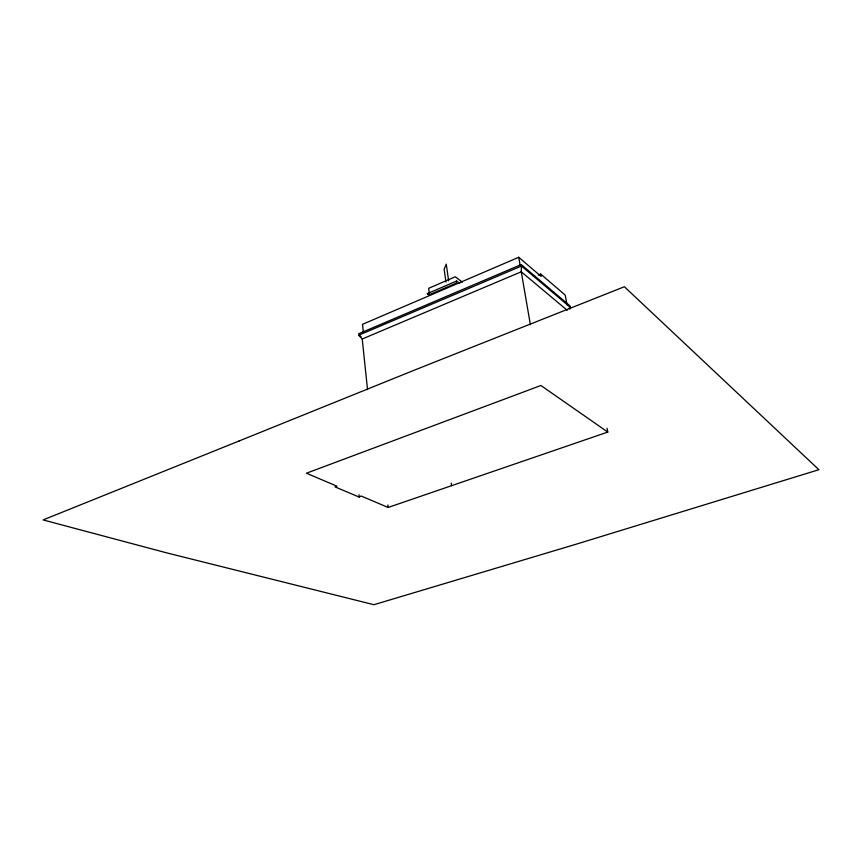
<?xml version="1.0" encoding="UTF-8"?>
<svg xmlns="http://www.w3.org/2000/svg" width="862" height="862" viewBox="0 0 862 862"><rect width="100%" height="100%" fill="white"/><g stroke="black" fill="none" stroke-linecap="round" stroke-linejoin="round"><path stroke-width="1.29" d="M367.535 389.646L362.223 339.003L358.797 335.189L521.488 266.046L521.251 271.789L530.389 324.715M456.591 281.034L456.224 283.167L429.535 294.632L427.304 293.64L456.591 281.034L459.748 283.415M358.646 333.766L521.241 264.559L570.138 306.021L569.976 309.005L569.017 308.197M538.276 275.097L540.711 274.073L541.131 276.433L518.752 257.285L362.514 324.327L363.322 331.924M362.223 339.003L521.251 271.789L567.218 310.288M607.775 432.067L540.894 385.497L306.43 473.227L336.923 486.157L334.984 486.858L359.249 497.105L361.113 495.984L388.137 507.47L607.775 432.067L607.031 428.263M358.797 335.189L361.081 336.579M427.304 293.64L429.459 295.17M462.409 282.186L455.298 276.777L428.683 288.296L429.405 293.673M521.488 266.046L570.407 307.422M540.711 274.073L565.192 295.084L567.056 304.922M518.752 257.285L520.109 265.194M448.628 280.84L446.257 264.149L444.145 269.246L445.956 282.025M451.203 483.129L451.548 485.705M387.868 504.938L388.137 507.47M359.012 494.68L359.249 497.105M239.076 440.988L43.1 519.926L167.066 552.962L373.914 604.715L576.29 544.159L818.9 469.715L624.379 286.734L415.075 369.863L239.076 440.988"/></g></svg>
